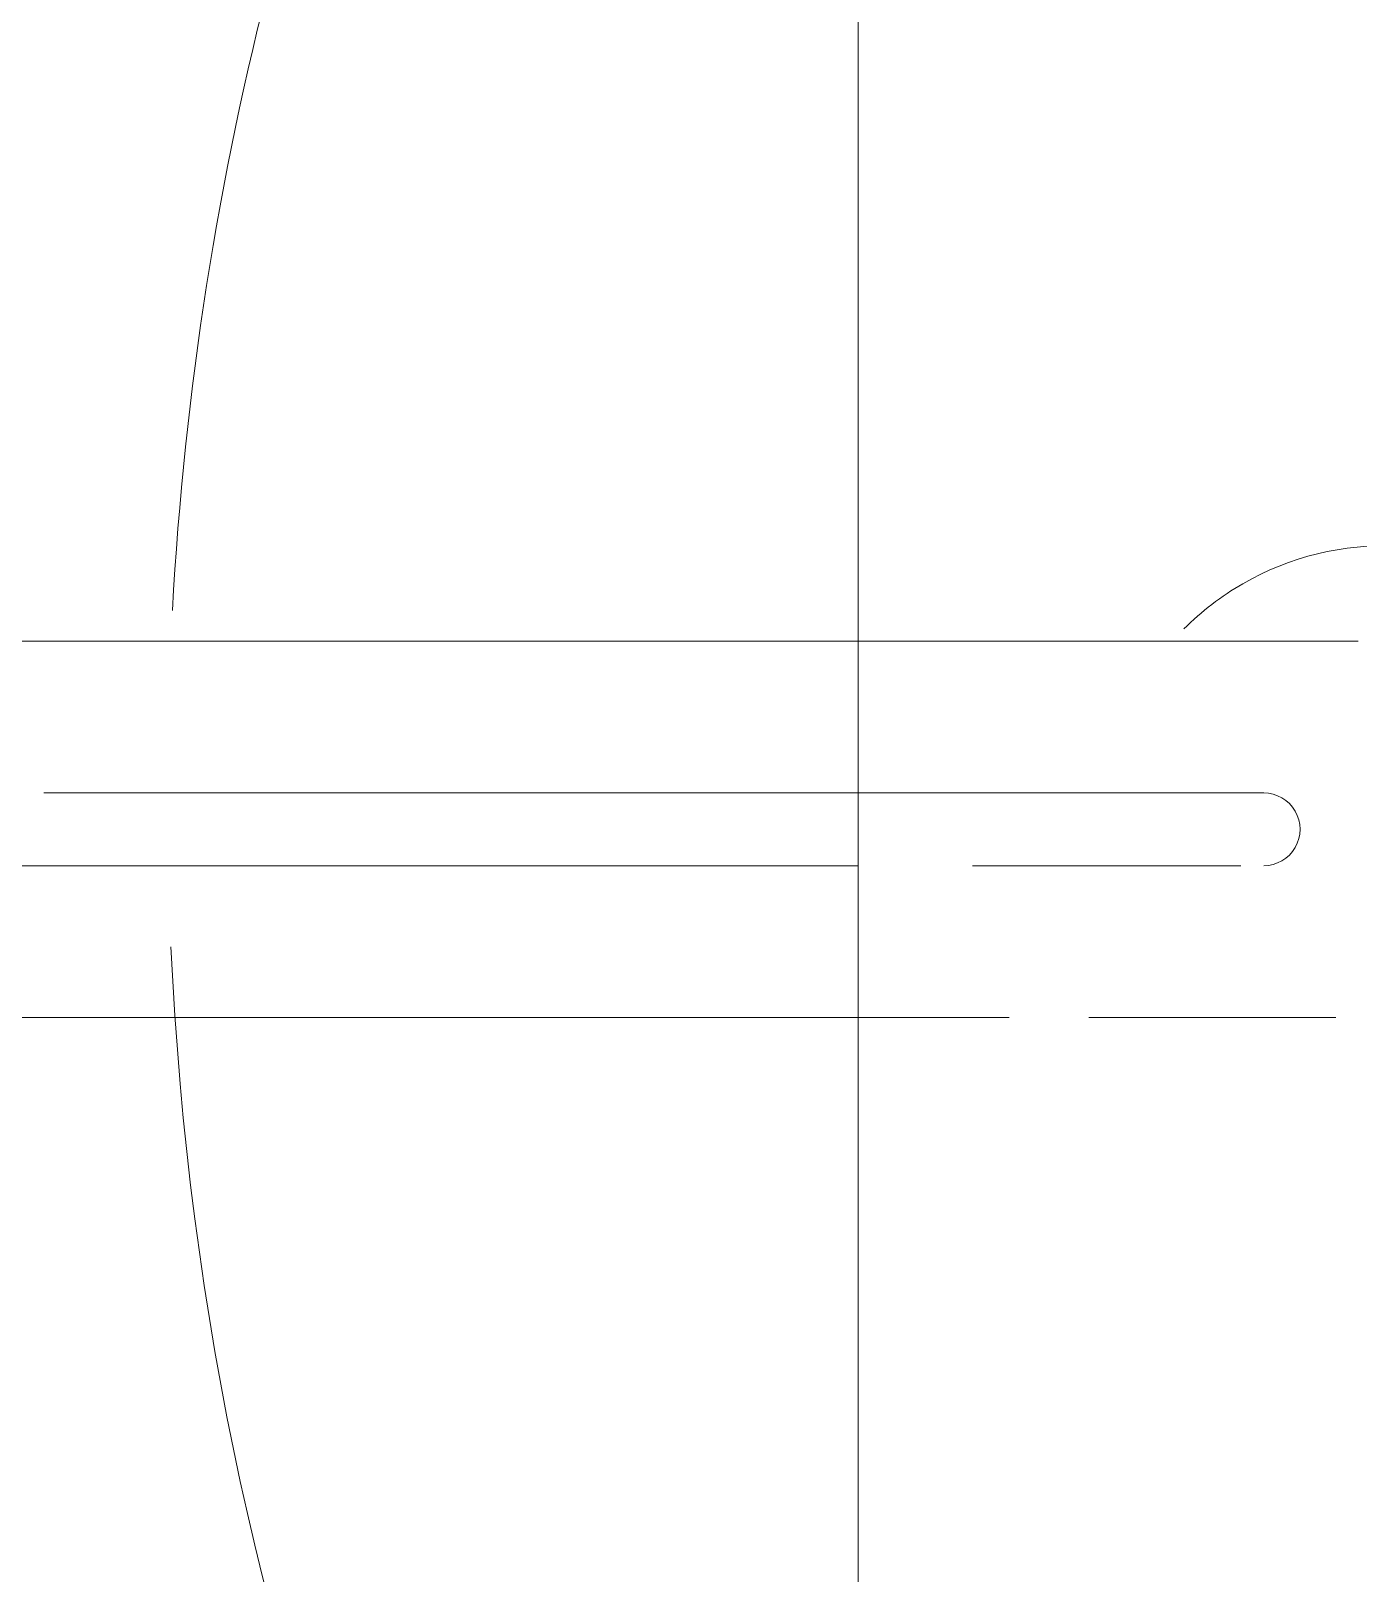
# Model space of a CAD drawing. Header units: metres. Extents: x 147 to 427, y -16 to 162.
# Drawn here: x 329.8612 to 329.9956, y 83.3836 to 83.5397 of the extents above; entities that cross this region are included whole.
import ezdxf

# ---------------------------------------------------------------- set-up
doc = ezdxf.new("R2010")
doc.units = ezdxf.units.M
doc.layers.add('1053_ARQ_BASE_MATADOURO_dwg', color=7, linetype='Continuous', lineweight=5, true_color=0x767676)
doc.layers.add('A-EQUIPAMENTOS', color=7, linetype='Continuous', lineweight=5)
doc.layers.add('P-SANR-FIXT', color=7, linetype='Continuous', lineweight=5)

# ---------------------------------------------------------------- blocks, each defined once
blk = doc.blocks.new('USO_ESG_Cuba lavatório retângular - Uso geral-3647181-TÉRREO 1_20 - Dependente 1')
at = {"layer": 'P-SANR-FIXT', "color": 254, "true_color": 0xd3d3d3}
blk.add_line((-0.1858498807490341, -0.145), (0.1869294648993054, -0.145), dxfattribs=at)
at = {"layer": 'P-SANR-FIXT', "color": 9, "true_color": 0xc0c0c0}
blk.add_line((0.1869294648993059, -0.145), (-0.185849880749034, -0.145), dxfattribs=at)
blk = doc.blocks.new('USO_ESG_Sifão de Uso Geral - Sifão para lavatório-3647183-TÉRREO 1_20 - Dependente 1')
at = {"layer": 'P-SANR-FIXT', "color": 254, "true_color": 0xd3d3d3}
for p, q in [((-0.01904999999979209, -0.05521161073510848), (-0.01904999999979209, -0.1602903993347769)), ((0.01905000000020791, -0.1955932166437713), (0.01905000000020791, -0.05521161073510848)), ((-0.01904999999979209, -0.1683304063464766), (-0.01904999999979209, -0.193343992987285))]:
    blk.add_line(p, q, dxfattribs=at)
blk = doc.blocks.new('1053_ARQ_BASE_MATADOURO_dwg_arq geral tgov-4039641-TÉRREO 1_20 - Dependente 1')
at = {"layer": 'A-EQUIPAMENTOS', "color": 254, "true_color": 0xe1e1e1}
for p, q in [((31.3842750546468, 0.2765506971627851), (31.26078619738868, 0.2765506971627851)), ((31.25344127637019, 0.2691915147006905), (31.34322966563548, 0.2691915147006905)), ((31.35480469450661, 0.2691915147006905), (31.38195799414771, 0.2691915147006905))]:
    blk.add_line(p, q, dxfattribs=at)
at = {"layer": 'A-EQUIPAMENTOS', "color": 9, "true_color": 0xc3c3c3}
blk.add_arc((31.39652095720522, 0.2728711068630219), 0.02870014520315675, 87.44430858579629, 119.9999999999969, dxfattribs=at)
at = {"layer": 'A-EQUIPAMENTOS', "color": 254, "true_color": 0xd5d5d5}
blk.add_arc((31.39652095720522, 0.2728711068630219), 0.02870014520315429, 119.999999999999, 135.0694111684188, dxfattribs=at)
at = {"layer": 'A-EQUIPAMENTOS', "color": 7, "true_color": 0xf7f7f7}
blk.add_arc((31.38427505464642, 0.2728711068630219), 0.003679591836942111, 270, 90.00000000000038, dxfattribs=at)
at = {"layer": 'A-EQUIPAMENTOS', "color": 9, "true_color": 0xc3c3c3}
for major_axis, ratio, start_param, end_param in [((0, 0.2249999999999944), 0.6666666666665839, 0.8975979010256603, 1.48869060423789), ((0, 0.2249999999999941), 0.6666666666665898, 1.639976118874048, 2.615244205672297)]:
    blk.add_ellipse((31.42330754428986, 0.2765506971627474), major_axis=major_axis, ratio=ratio, start_param=start_param, end_param=end_param, dxfattribs=at)
blk = doc.blocks.new('1053_ARQ_BASE_MATADOURO_dwg-3625622-TÉRREO 1_20 - Dependente 1')
blk.add_blockref('1053_ARQ_BASE_MATADOURO_dwg_arq geral tgov-4039641-TÉRREO 1_20 - Dependente 1', (130.2097949645677, 83.1860339743535))

msp = doc.modelspace()

# ---------------------------------------------------------------- block references
at = {"layer": '1053_ARQ_BASE_MATADOURO_dwg', "color": 253, "true_color": 0xaaaaaa}
msp.add_blockref('1053_ARQ_BASE_MATADOURO_dwg-3625622-TÉRREO 1_20 - Dependente 1', (168.3919546120403, 0), dxfattribs=at)
at = {"layer": 'P-SANR-FIXT', "color": 9, "true_color": 0xc0c0c0, "rotation": 90.00000000000185}
for name in ['USO_ESG_Cuba lavatório retângular - Uso geral-3647181-TÉRREO 1_20 - Dependente 1', 'USO_ESG_Sifão de Uso Geral - Sifão para lavatório-3647183-TÉRREO 1_20 - Dependente 1']:
    msp.add_blockref(name, (329.7999792422432, 83.45890508121633), dxfattribs=at)

doc.saveas('drawing.dxf')
